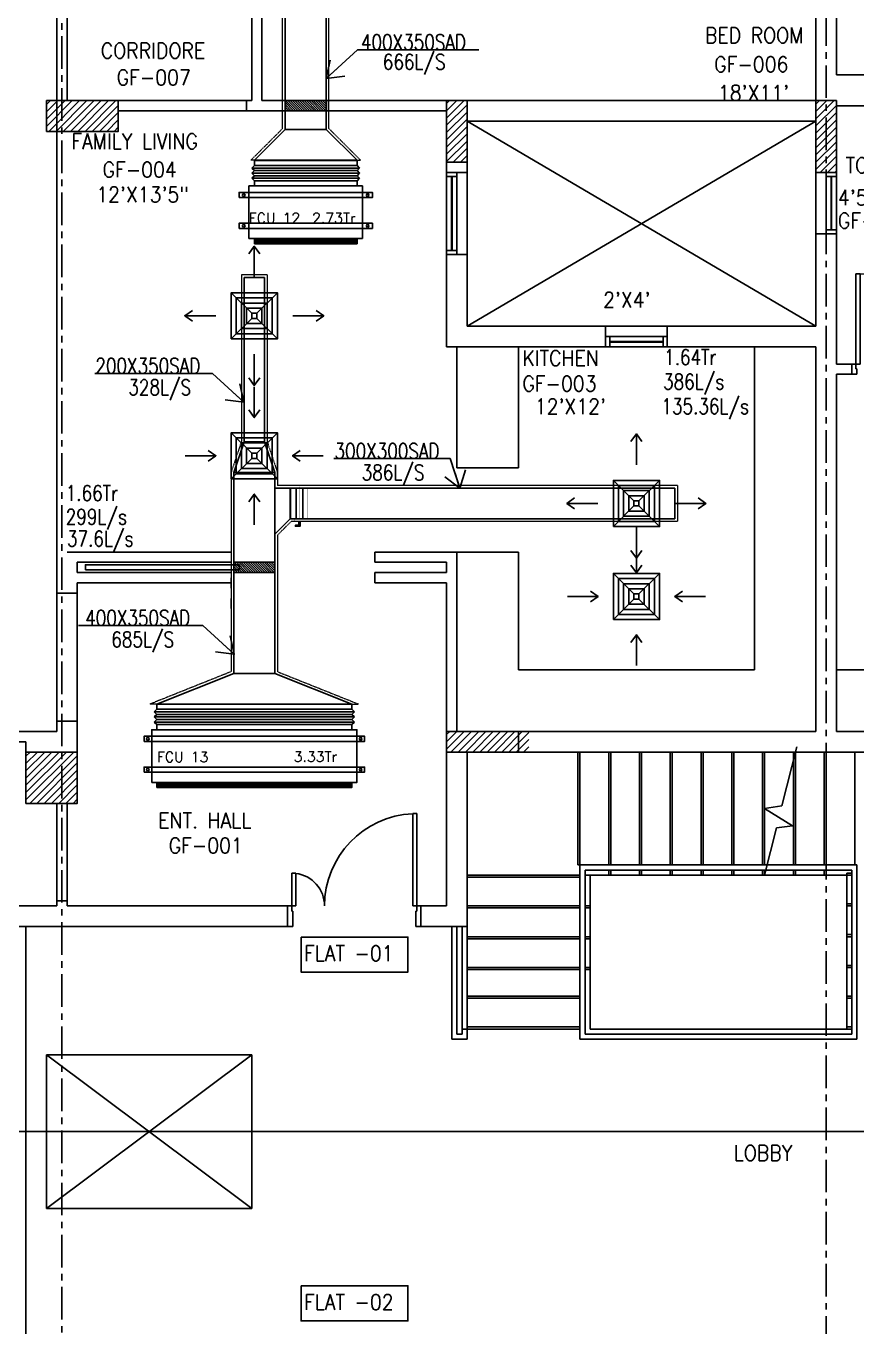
# Model space of a CAD drawing. Header units: millimetres. Extents: x -1288794 to 2153086, y -2701644 to -1428868.
# Drawn here: x 973109 to 981209, y -1493463 to -1480791 of the extents above; entities that cross this region are included whole.
import ezdxf

# ---------------------------------------------------------------- set-up
doc = ezdxf.new("R2010")
doc.units = ezdxf.units.MM
doc.header["$LTSCALE"] = 100
for name, pattern in [('CENTER', [50.8, 31.75, -6.35, 6.35, -6.35]), ('DASHED2', [9.525, 6.35, -3.175]), ('HIDDEN', [9.525, 6.35, -3.175])]:
    doc.linetypes.add(name, pattern=pattern)
for name, color, linetype in [('A-ANNO-TEXT', 8, 'Continuous'), ('A-DOOR', 4, 'Continuous'), ('A-FLOR-OVHD', 4, 'DASHED2'), ('A-FLOR-SPCL', 8, 'Continuous'), ('A-FLOR-STRS', 8, 'Continuous'), ('A-GLAZ', 5, 'Continuous'), ('A-GRID', 253, 'CENTER'), ('A-WALL-FULL', 8, 'Continuous'), ('AC- VD', 5, 'Continuous'), ('AC-FD', 1, 'Continuous'), ('AC-HLTEXT', 100, 'Continuous'), ('AC-SAD', 3, 'Continuous'), ('AC-SAD TEXT', 3, 'Continuous'), ('FCU-AC', 160, 'Continuous'), ('L1-E014-C22-VAC (08-08-2010)$0$ETA-AC-DAMPER', 4, 'Continuous'), ('LINE', 1, 'Continuous'), ('RAD RIGHT', 1, 'Continuous'), ('S-COL- HACT.', 9, 'Continuous'), ('S-COL.', 8, 'Continuous'), ('SAD RIGHT', 3, 'Continuous')]:
    doc.layers.add(name, color=color, linetype=linetype)
doc.layers.add('INSULATION', color=1, linetype='Continuous', lineweight=5)
doc.styles.add('ROMAND', font='romand')
doc.styles.add('ROMANS', font='romans.shx', dxfattribs={"width": 0.8})
doc.styles.add('SIMPLEX', font='simplex.shx', dxfattribs={"width": 0.8})
doc.dimstyles.new('100 of DIM2', dxfattribs={"dimscale": 0, "dimtxt": 200, "dimasz": 150, "dimexe": 75, "dimexo": 200, "dimgap": 75, "dimtad": 1, "dimdec": 0, "dimrnd": 5, "dimzin": 0, "dimdsep": 46, "dimtxsty": 'ROMANS', "dimblk": 'ARCHTICK', "dimcen": 100, "dimclrd": 94, "dimclre": 94, "dimclrt": 2, "dimadec": 0, "dimazin": 0, "dimtfac": 1, "dimtdec": 0, "dimtofl": 0, "dimtmove": 2, "dimatfit": 3, "dimldrblk": 'OPEN90', "dimfxl": 75, "dimtolj": 1, "dimtzin": 0, "dimarcsym": 0})
pattern_1 = [(45, (2089964.023, -1109556.65), (-35.355339, 35.355339), [])]

# ---------------------------------------------------------------- blocks, each defined once
blk = doc.blocks.new('W-80')
for p, q in [((800, 100), (0, 100)), ((800, 0), (0, 0)), ((40, 0), (40, 100)), ((760, 100), (760, 0))]:
    blk.add_line(p, q)
at = {"linetype": 'Continuous'}
for p, q in [((760, 53), (40, 53)), ((760, 47), (40, 47))]:
    blk.add_line(p, q, dxfattribs=at)
blk = doc.blocks.new('D-130-R')
for p, q in [((1220, 200), (1220, 1100)), ((1220, 1100), (1260, 1100)), ((1260, 200), (1260, 1100)), ((80, 520), (40, 520)), ((40, 200), (40, 520)), ((80, 200), (80, 520)), ((0, 0), (0, 200)), ((80, 200), (0, 200)), ((40, 150), (40, 200)), ((50, 150), (40, 150)), ((50, 0), (50, 150)), ((1300, 200), (1220, 200)), ((1260, 150), (1250, 150)), ((1250, 0), (1250, 150)), ((1260, 150), (1260, 200)), ((1300, 0), (1300, 200)), ((50, 0), (0, 0)), ((1300, 0), (1250, 0))]:
    blk.add_line(p, q)
for centre, radius, start, end in [((1260, 200), 900, 92.5473, 180), ((40, 200), 320, 0, 82.8192)]:
    blk.add_arc(centre, radius, start, end)
blk = doc.blocks.new('D-100-R1')
for p, q in [((-80, 980), (-80, 100)), ((-80, 980), (-40, 980)), ((-40, 980), (-40, 55)), ((-1000, 100), (-1000, 0)), ((-1000, 100), (-960, 100)), ((-960, 100), (-960, 55)), ((-960, 55), (-950, 55)), ((-950, 55), (-950, 0)), ((-80, 100), (0, 100)), ((-50, 55), (-50, 0)), ((-50, 55), (-40, 55)), ((-50, 0), (0, 0)), ((0, 100), (0, 0)), ((-1000, 0), (-950, 0))]:
    blk.add_line(p, q)
at = {"linetype": 'Continuous'}
blk.add_arc((-80, 100), 880, 90, 180, dxfattribs=at)
blk = doc.blocks.new('W-60')
for p, q in [((600, 100), (0, 100)), ((600, 0), (0, 0)), ((40, 0), (40, 100)), ((560, 100), (560, 0))]:
    blk.add_line(p, q)
at = {"linetype": 'Continuous'}
for p, q in [((560, 53), (40, 53)), ((560, 47), (40, 47))]:
    blk.add_line(p, q, dxfattribs=at)
blk = doc.blocks.new('_ArchTick')
at = {"color": 0, "linetype": 'ByBlock', "const_width": 0.15}
blk.add_lwpolyline([(-0.5, -0.5), (0.5, 0.5)], dxfattribs=at)
blk = doc.blocks.new('*U356')
at = {"layer": 'L1-E014-C22-VAC (08-08-2010)$0$ETA-AC-DAMPER', "color": 5}
for p, q in [((-33, 0), (-33, 300)), ((33, 0), (33, 300))]:
    blk.add_line(p, q, dxfattribs=at)
for points, const_width in [([(-91, 300), (91, 300)], 1.82), ([(0, 0), (0, 314)], 1.5), ([(-91, 0), (91, 0)], 1.82), ([(-48, 0), (-48, -20), (48, -20), (48, 0)], 1.5)]:
    blk.add_lwpolyline(points, dxfattribs=dict(at, const_width=const_width))
at = {"layer": 'L1-E014-C22-VAC (08-08-2010)$0$ETA-AC-DAMPER', "color": 5, "const_width": 1.82}
blk.add_lwpolyline([(75, 300), (75, 0), (-75, 0), (-75, 300)], close=True, dxfattribs=at)
at = {"layer": 'L1-E014-C22-VAC (08-08-2010)$0$ETA-AC-DAMPER', "color": 5}
blk.add_lwpolyline([(6, -20), (6, -62), (40, -62), (40, -72), (-6, -72), (-6, -20)], dxfattribs=at)
blk = doc.blocks.new('fcu 3.5 tr')
at = {"layer": 'FCU-AC'}
h = blk.add_hatch(dxfattribs=at)
h.set_pattern_fill('NET', color=3)
h.paths.add_polyline_path([(100970, -1580238), (99070, -1580238), (99070, -1580288), (100970, -1580288)])
for p, q in [((99045, -1579550), (99070, -1579525)), ((100995, -1579550), (99045, -1579550)), ((99045, -1579550), (99070, -1579575)), ((99045, -1579600), (99070, -1579575)), ((100970, -1579525), (99070, -1579525)), ((100970, -1579575), (99070, -1579575)), ((100970, -1579575), (99070, -1579575)), ((100995, -1579550), (100970, -1579525)), ((100995, -1579550), (100970, -1579575)), ((100995, -1579600), (100970, -1579575)), ((100995, -1579600), (99045, -1579600)), ((99045, -1579600), (99070, -1579625)), ((99045, -1579650), (99070, -1579625)), ((100995, -1579650), (99045, -1579650)), ((99045, -1579650), (99070, -1579675)), ((100970, -1579625), (99070, -1579625)), ((100970, -1579625), (99070, -1579625)), ((100995, -1579600), (100970, -1579625)), ((100995, -1579650), (100970, -1579625)), ((100995, -1579650), (100970, -1579675))]:
    blk.add_line(p, q, dxfattribs=at)
at = {"layer": 'FCU-AC', "color": 1}
for p, q in [((100970, -1579475), (99070, -1579475)), ((99070, -1579475), (99070, -1579525)), ((99070, -1579525), (100970, -1579525)), ((100970, -1579525), (100970, -1579475)), ((100970, -1579675), (99070, -1579675)), ((99070, -1579675), (99070, -1579725)), ((100970, -1579725), (100970, -1579675)), ((99070, -1579725), (100970, -1579725))]:
    blk.add_line(p, q, dxfattribs=at)
at = {"layer": 'FCU-AC', "color": 6}
for points in [[(98945, -1579838), (101095, -1579838), (101095, -1579788), (98945, -1579788)], [(98945, -1580138), (101095, -1580138), (101095, -1580088), (98945, -1580088)]]:
    blk.add_lwpolyline(points, close=True, dxfattribs=at)
at = {"layer": 'FCU-AC'}
blk.add_lwpolyline([(99020, -1580238), (101020, -1580238), (101020, -1579725), (99020, -1579725)], close=True, dxfattribs=at)
at = {"layer": 'FCU-AC', "color": 3}
blk.add_lwpolyline([(99070, -1580288), (100970, -1580288), (100970, -1580238), (99070, -1580238)], close=True, dxfattribs=at)
at = {"layer": 'FCU-AC', "color": 6}
for centre in [(98982, -1579813), (101057, -1579813), (98982, -1580113), (101057, -1580113)]:
    blk.add_circle(centre, 12.5, dxfattribs=at)
blk = doc.blocks.new('fcu-1    1.5 tr')
h = blk.add_hatch()
h.set_pattern_fill('NET', color=3)
h.paths.add_polyline_path([(78733, -1589179), (77733, -1589179), (77733, -1589229), (78733, -1589229)])
at = {"color": 3}
blk.add_lwpolyline([(77733, -1589229), (78733, -1589229), (78733, -1589179), (77733, -1589179)], close=True, dxfattribs=at)
at = {"layer": 'FCU-AC', "color": 1}
for p, q in [((78733, -1588416), (77733, -1588416)), ((77733, -1588416), (77733, -1588466)), ((78733, -1588466), (78733, -1588416)), ((77733, -1588466), (78733, -1588466)), ((78733, -1588616), (77733, -1588616)), ((77733, -1588616), (77733, -1588666)), ((77733, -1588666), (78733, -1588666)), ((78733, -1588666), (78733, -1588616))]:
    blk.add_line(p, q, dxfattribs=at)
at = {"layer": 'FCU-AC', "color": 5}
for p, q in [((77733, -1588466), (77708, -1588491)), ((78758, -1588491), (77708, -1588491)), ((77733, -1588516), (77708, -1588491)), ((77733, -1588516), (77708, -1588541)), ((78758, -1588541), (77708, -1588541)), ((77733, -1588566), (77708, -1588541)), ((77733, -1588566), (77708, -1588591)), ((78733, -1588516), (77733, -1588516)), ((78733, -1588566), (77733, -1588566)), ((78758, -1588491), (78733, -1588466)), ((78758, -1588491), (78733, -1588516)), ((78758, -1588541), (78733, -1588516)), ((78758, -1588541), (78733, -1588566)), ((78758, -1588591), (78733, -1588566)), ((78758, -1588591), (77708, -1588591)), ((77733, -1588616), (77708, -1588591)), ((78758, -1588591), (78733, -1588616))]:
    blk.add_line(p, q, dxfattribs=at)
at = {"layer": 'FCU-AC'}
for p, q in [((78733, -1588466), (77733, -1588466)), ((78788, -1588666), (77678, -1588666)), ((77678, -1588666), (77678, -1589179)), ((78788, -1589179), (78788, -1588666)), ((77678, -1589179), (78788, -1589179))]:
    blk.add_line(p, q, dxfattribs=at)
at = {"layer": 'FCU-AC', "color": 2}
for p, q in [((78733, -1588516), (77733, -1588516)), ((78733, -1588566), (77733, -1588566))]:
    blk.add_line(p, q, dxfattribs=at)
at = {"layer": 'FCU-AC', "color": 6}
for points in [[(77583, -1588779), (78883, -1588779), (78883, -1588729), (77583, -1588729)], [(77583, -1589079), (78883, -1589079), (78883, -1589029), (77583, -1589029)]]:
    blk.add_lwpolyline(points, close=True, dxfattribs=at)
for centre in [(77629, -1588755), (78837, -1588755), (77629, -1589055), (78837, -1589055)]:
    blk.add_circle(centre, 12.5, dxfattribs=at)
blk = doc.blocks.new('SD RIGHT')
at = {"layer": 'SAD RIGHT'}
for p, q in [((-225, 225), (-25, 25)), ((225, 225), (25, 25)), ((-25, -25), (-225, -225)), ((225, -225), (25, -25))]:
    blk.add_line(p, q, dxfattribs=at)
for points in [[(-225, -225), (225, -225), (225, 225), (-225, 225)], [(-175, -175), (175, -175), (175, 175), (-175, 175)], [(-125, -125), (125, -125), (125, 125), (-125, 125)], [(-75, -75), (75, -75), (75, 75), (-75, 75)], [(-25, -25), (25, -25), (25, 25), (-25, 25)]]:
    blk.add_lwpolyline(points, close=True, dxfattribs=at)
for points in [[(0, 678), (0, 375)], [(-678, 0), (-375, 0)], [(678, 0), (375, 0)], [(0, -678), (0, -375)]]:
    blk.add_leader(points, dimstyle='100 of DIM2', override={"dimscale": 1, "dimasz": 75, "dimtad": 0, "dimclrd": 256, "dimfxl": 0.2}, dxfattribs=at)
blk = doc.blocks.new('RAD RIGHT CENTER')
at = {"layer": 'RAD RIGHT'}
for p, q in [((-225, 225), (-25, 25)), ((225, 225), (25, 25)), ((-25, -25), (-225, -225)), ((25, -25), (225, -225))]:
    blk.add_line(p, q, dxfattribs=at)
for points in [[(-225, -225), (225, -225), (225, 225), (-225, 225)], [(-175, -175), (175, -175), (175, 175), (-175, 175)], [(-125, -125), (125, -125), (125, 125), (-125, 125)], [(-75, -75), (75, -75), (75, 75), (-75, 75)], [(-25, -25), (25, -25), (25, 25), (-25, 25)]]:
    blk.add_lwpolyline(points, close=True, dxfattribs=at)
for points in [[(0, 373), (0, 673)], [(-373, 0), (-673, 0)], [(373, 0), (673, 0)], [(0, -373), (0, -673)]]:
    blk.add_leader(points, dimstyle='100 of DIM2', override={"dimscale": 1, "dimasz": 75, "dimtad": 0, "dimclrd": 1, "dimfxl": 0.2}, dxfattribs=at)

msp = doc.modelspace()

# ---------------------------------------------------------------- hatches: boundary and pattern name
at = {"layer": 'AC-FD', "linetype": 'ByBlock'}
h = msp.add_hatch(dxfattribs=at)
h.set_pattern_fill('ANSI31', color=256, scale=5, angle=90, style=0)
h.set_pattern_definition([(135, (-615787.317, -1543558.635), (-11.22532015, -11.22532015), [])])
h.paths.add_polyline_path([(976036.7, -1481618.6), (976036.7, -1481518.6), (975636.7, -1481518.6), (975636.7, -1481618.6)])
h = msp.add_hatch(dxfattribs=at)
h.set_pattern_fill('ANSI31', color=256, scale=5, angle=90, style=0)
h.set_pattern_definition([(135, (-616290.153, -1548058.635), (-11.22532015, -11.22532015), [])])
h.paths.add_polyline_path([(975533.8, -1486118.6), (975533.8, -1486018.6), (975133.8, -1486018.6), (975133.8, -1486118.6)])
at = {"layer": 'S-COL- HACT.', "linetype": 'Continuous', "ltscale": 3}
h = msp.add_hatch(dxfattribs=at)
h.set_pattern_fill('ANSI31', color=256, scale=400, style=0)
h.set_pattern_definition(pattern_1)
h.paths.add_polyline_path([(974008.8, -1481518.6), (973308.8, -1481518.6), (973308.8, -1481818.6), (974008.8, -1481818.6)])
h = msp.add_hatch(dxfattribs=at)
h.set_pattern_fill('ANSI31', color=256, scale=400, style=0)
h.set_pattern_definition(pattern_1)
h.paths.add_polyline_path([(977208.8, -1481518.6), (977208.8, -1482118.6), (977408.8, -1482118.6), (977408.8, -1481518.6)])
h = msp.add_hatch(dxfattribs=at)
h.set_pattern_fill('ANSI31', color=256, scale=400, style=0)
h.set_pattern_definition(pattern_1)
h.paths.add_polyline_path([(980808.8, -1481518.6), (980808.8, -1482218.6), (981008.8, -1482218.6), (981008.8, -1481518.6)])
h = msp.add_hatch(dxfattribs=at)
h.set_pattern_fill('ANSI31', color=256, scale=400, style=0)
h.set_pattern_definition(pattern_1)
h.paths.add_polyline_path([(977208.8, -1487868.6), (978008.8, -1487868.6), (978008.8, -1487668.6), (977208.8, -1487668.6)])
h = msp.add_hatch(dxfattribs=at)
h.set_pattern_fill('ANSI31', color=256, scale=400, style=0)
h.set_pattern_definition(pattern_1)
h.paths.add_polyline_path([(973108.8, -1488368.6), (973608.8, -1488368.6), (973608.8, -1487868.6), (973108.8, -1487868.6)])
h = msp.add_hatch(dxfattribs=at)
h.set_pattern_fill('ANSI31', color=256, scale=400, style=0)
h.set_pattern_definition(pattern_1)
h.paths.add_polyline_path([(973108.8, -1488368.6), (973608.8, -1488368.6), (973608.8, -1487868.6), (973108.8, -1487868.6)])

# ---------------------------------------------------------------- linework, layer by layer
msp.add_line((973408.8, -1486318.6), (973408.8, -1480850))
at = {"layer": 'A-ANNO-TEXT', "color": 5}
for points in [[(975789.8, -1489671.5), (976832.2, -1489671.5), (976832.2, -1490013.9), (975789.8, -1490013.9)], [(975789.8, -1493070.7), (976832.2, -1493070.7), (976832.2, -1493413.2), (975789.8, -1493413.2)]]:
    msp.add_lwpolyline(points, close=True, dxfattribs=at)
at = {"layer": 'A-DOOR', "ltscale": 3}
msp.add_lwpolyline([(973688.7, -1486093.6), (973688.7, -1486043.6), (975188.7, -1486043.6), (975188.7, -1486093.6), (973688.7, -1486093.6)], dxfattribs=at)
at = {"layer": 'A-FLOR-OVHD', "linetype": 'Continuous', "ltscale": 3}
for p, q in [((975258.8, -1481518.6), (974008.8, -1481518.6)), ((974008.8, -1481618.6), (975258.8, -1481618.6)), ((973408.8, -1487568.6), (973408.8, -1486318.6)), ((973608.8, -1486318.6), (973608.8, -1487568.6)), ((973408.8, -1488368.6), (973408.8, -1489318.6)), ((973508.8, -1489318.6), (973508.8, -1488368.6))]:
    msp.add_line(p, q, dxfattribs=at)
at = {"layer": 'A-FLOR-OVHD', "linetype": 'Continuous'}
for p, q in [((978508.8, -1488968.6), (978508.8, -1487868.6)), ((978808.8, -1488968.6), (978808.8, -1487868.6)), ((979108.8, -1488968.6), (979108.8, -1487868.6)), ((979408.8, -1488968.6), (979408.8, -1487868.6)), ((979708.8, -1488968.6), (979708.8, -1487868.6)), ((980008.8, -1488968.6), (980008.8, -1487868.6)), ((980308.8, -1488968.6), (980308.8, -1487868.6)), ((980608.8, -1488968.6), (980608.8, -1487868.6)), ((978508.8, -1489068.6), (977408.8, -1489068.6)), ((978508.8, -1489368.6), (977408.8, -1489368.6)), ((978508.8, -1489668.6), (977408.8, -1489668.6)), ((978508.8, -1489968.6), (977408.8, -1489968.6)), ((978508.8, -1490268.6), (977408.8, -1490268.6)), ((977408.8, -1490568.6), (977358.8, -1490568.6)), ((978508.8, -1490568.6), (977408.8, -1490568.6))]:
    msp.add_line(p, q, dxfattribs=at)
at = {"layer": 'A-FLOR-SPCL', "ltscale": 3}
for p, q in [((977408.8, -1483718.6), (980808.8, -1481718.6)), ((980808.8, -1483718.6), (977408.8, -1481718.6)), ((977308.8, -1485098.6), (977308.8, -1483918.6)), ((977908.8, -1483918.6), (977908.8, -1485098.6)), ((980208.8, -1483918.6), (980208.8, -1487068.6)), ((977308.8, -1485098.6), (977908.8, -1485098.6)), ((977908.8, -1485918.6), (977308.8, -1485918.6)), ((977908.8, -1485918.6), (977908.8, -1487068.6)), ((977908.8, -1487068.6), (980208.8, -1487068.6)), ((981008.8, -1487068.6), (982408.8, -1487068.6)), ((973108.8, -1489568.6), (973108.8, -1491568.6)), ((973108.8, -1493568.6), (973108.8, -1491568.6))]:
    msp.add_line(p, q, dxfattribs=at)
at = {"layer": 'A-FLOR-STRS', "ltscale": 3}
for p, q in [((980477.4, -1488394.4), (980621.3, -1487818.6)), ((978488.8, -1488968.6), (978488.8, -1487868.6)), ((978788.8, -1488968.6), (978788.8, -1487868.6)), ((979088.8, -1488968.6), (979088.8, -1487868.6)), ((979388.8, -1488968.6), (979388.8, -1487868.6)), ((979688.8, -1488968.6), (979688.8, -1487868.6)), ((979988.8, -1488968.6), (979988.8, -1487868.6)), ((980288.8, -1488968.6), (980288.8, -1487868.6)), ((980588.8, -1488968.6), (980588.8, -1487868.6)), ((980888.8, -1488968.6), (980888.8, -1487868.6)), ((980908.8, -1488968.6), (980908.8, -1487868.6)), ((981188.8, -1488968.6), (981188.8, -1487868.6)), ((980308.8, -1488418.6), (980477.4, -1488394.4)), ((980580.1, -1488588.1), (980308.8, -1488418.6)), ((980423.9, -1488608.3), (980580.1, -1488588.1)), ((980308.8, -1489068.6), (980423.9, -1488608.3)), ((978488.8, -1488968.6), (981208.8, -1488968.6)), ((978508.8, -1488968.6), (978508.8, -1490668.6)), ((981208.8, -1488968.6), (981208.8, -1490668.6)), ((978508.8, -1489088.6), (977408.8, -1489088.6)), ((978558.8, -1489018.6), (978558.8, -1490618.6)), ((978558.8, -1489018.6), (981158.8, -1489018.6)), ((978608.8, -1489068.6), (978558.8, -1489068.6)), ((978608.8, -1489068.6), (981108.8, -1489068.6)), ((978608.8, -1489068.6), (978608.8, -1490268.6)), ((978788.8, -1489068.6), (978788.8, -1489018.6)), ((978808.8, -1489068.6), (978808.8, -1489018.6)), ((979088.8, -1489068.6), (979088.8, -1489018.6)), ((979108.8, -1489068.6), (979108.8, -1489018.6)), ((979388.8, -1489068.6), (979388.8, -1489018.6)), ((979408.8, -1489068.6), (979408.8, -1489018.6)), ((979688.8, -1489068.6), (979688.8, -1489018.6)), ((979708.8, -1489068.6), (979708.8, -1489018.6)), ((979988.8, -1489068.6), (979988.8, -1489018.6)), ((980008.8, -1489068.6), (980008.8, -1489018.6)), ((980288.8, -1489068.6), (980288.8, -1489018.6)), ((980308.8, -1489068.6), (980308.8, -1489018.6)), ((980588.8, -1489068.6), (980588.8, -1489018.6)), ((980608.8, -1489068.6), (980608.8, -1489018.6)), ((980888.8, -1489068.6), (980888.8, -1489018.6)), ((980908.8, -1489068.6), (980908.8, -1489018.6)), ((981108.8, -1489048.6), (981108.8, -1489668.6)), ((981108.8, -1489048.6), (981158.8, -1489048.6)), ((981108.8, -1489048.6), (981158.8, -1489048.6)), ((981108.8, -1489068.6), (981158.8, -1489068.6)), ((981108.8, -1489068.6), (981158.8, -1489068.6)), ((981158.8, -1489018.6), (981158.8, -1490618.6)), ((981108.8, -1489348.6), (981158.8, -1489348.6)), ((978508.8, -1489388.6), (977408.8, -1489388.6)), ((978608.8, -1489368.6), (978558.8, -1489368.6)), ((978608.8, -1489388.6), (978558.8, -1489388.6)), ((981108.8, -1489368.6), (981158.8, -1489368.6)), ((977258.8, -1489568.6), (977258.8, -1490668.6)), ((977308.8, -1489568.6), (977308.8, -1490618.6)), ((977358.8, -1489568.6), (977358.8, -1490618.6)), ((977408.8, -1489568.6), (977408.8, -1490668.6)), ((978508.8, -1489688.6), (977408.8, -1489688.6)), ((978608.8, -1489668.6), (978558.8, -1489668.6)), ((978608.8, -1489688.6), (978558.8, -1489688.6)), ((981108.8, -1489648.6), (981158.8, -1489648.6)), ((981108.8, -1489668.6), (981108.8, -1490568.6)), ((981108.8, -1489668.6), (981158.8, -1489668.6)), ((978508.8, -1489988.6), (977408.8, -1489988.6)), ((978608.8, -1489968.6), (978558.8, -1489968.6)), ((978608.8, -1489988.6), (978558.8, -1489988.6)), ((981108.8, -1489948.6), (981158.8, -1489948.6)), ((981108.8, -1489968.6), (981158.8, -1489968.6)), ((978508.8, -1490248.6), (977408.8, -1490248.6)), ((978608.8, -1490268.6), (978608.8, -1490568.6)), ((981108.8, -1490248.6), (981158.8, -1490248.6)), ((981108.8, -1490268.6), (981158.8, -1490268.6)), ((977358.8, -1490618.6), (977308.8, -1490618.6)), ((978508.8, -1490548.6), (977408.8, -1490548.6)), ((978558.8, -1490618.6), (981158.8, -1490618.6)), ((978608.8, -1490568.6), (981108.8, -1490568.6)), ((981108.8, -1490548.6), (981158.8, -1490548.6)), ((981108.8, -1490568.6), (981158.8, -1490568.6)), ((977408.8, -1490668.6), (977258.8, -1490668.6)), ((978508.8, -1490668.6), (981208.8, -1490668.6))]:
    msp.add_line(p, q, dxfattribs=at)
at = {"layer": 'A-GLAZ', "ltscale": 3}
for p, q in [((977408.8, -1483018.6), (977408.8, -1482218.6)), ((980808.8, -1482218.6), (980808.8, -1482818.6)), ((979358.8, -1483718.6), (978758.8, -1483718.6))]:
    msp.add_line(p, q, dxfattribs=at)
at = {"layer": 'A-GRID', "ltscale": 0.1}
for p, q in [((973458.8, -1465142.6), (973458.8, -1513277)), ((980908.8, -1466442.6), (980908.8, -1514577))]:
    msp.add_line(p, q, dxfattribs=at)
at = {"layer": 'A-WALL-FULL', "ltscale": 3}
for p, q in [((981008.8, -1474068.6), (981008.8, -1481268.6)), ((980808.8, -1478218.6), (980808.8, -1481518.6)), ((975308.8, -1481518.6), (975308.8, -1479518.6)), ((975408.8, -1481518.6), (975408.8, -1479518.6)), ((973508.8, -1479618.6), (973508.8, -1481518.6)), ((973408.8, -1480418.6), (973408.8, -1481518.6)), ((981008.8, -1481268.6), (982508.8, -1481268.6)), ((973508.8, -1481518.6), (974008.8, -1481518.6)), ((974008.8, -1481518.6), (974008.8, -1481618.6)), ((975258.8, -1481518.6), (975308.8, -1481518.6)), ((975258.8, -1481518.6), (975258.8, -1481618.6)), ((975258.8, -1481618.6), (977208.8, -1481618.6)), ((975408.8, -1481518.6), (980808.8, -1481518.6)), ((977208.8, -1481618.6), (977208.8, -1482218.6)), ((981008.8, -1481568.6), (981008.8, -1482218.6)), ((981008.8, -1481568.6), (982408.8, -1481568.6)), ((977408.8, -1481718.6), (980808.8, -1481718.6)), ((977408.8, -1481718.6), (977408.8, -1482218.6)), ((980808.8, -1481718.6), (980808.8, -1482218.6)), ((977208.8, -1482218.6), (977408.8, -1482218.6)), ((981008.8, -1482218.6), (980808.8, -1482218.6)), ((980808.8, -1482818.6), (980808.8, -1483718.6)), ((981008.8, -1482818.6), (980808.8, -1482818.6)), ((981008.8, -1482818.6), (981008.8, -1484086.6)), ((977408.8, -1483018.6), (977208.8, -1483018.6)), ((977208.8, -1483018.6), (977208.8, -1483918.6)), ((977408.8, -1483018.6), (977408.8, -1483718.6)), ((977408.8, -1483718.6), (978758.8, -1483718.6)), ((978758.8, -1483918.6), (978758.8, -1483718.6)), ((979358.8, -1483718.6), (980808.8, -1483718.6)), ((979358.8, -1483918.6), (979358.8, -1483718.6)), ((977208.8, -1483918.6), (978758.8, -1483918.6)), ((979358.8, -1483918.6), (980808.8, -1483918.6)), ((980808.8, -1483918.6), (980808.8, -1487068.6)), ((980808.8, -1483918.6), (980808.8, -1487668.6)), ((981008.8, -1484086.6), (981158.8, -1484086.6)), ((981158.8, -1484186.6), (981158.8, -1484086.6)), ((981008.8, -1484186.6), (981158.8, -1484186.6)), ((981008.8, -1484186.6), (981008.8, -1487668.6)), ((973508.8, -1485918.6), (975108.8, -1485918.6)), ((976508.8, -1486018.6), (976508.8, -1485918.6)), ((976508.8, -1485918.6), (977308.8, -1485918.6)), ((977308.8, -1485918.6), (977308.8, -1487668.6)), ((973608.8, -1486018.6), (975108.8, -1486018.6)), ((973608.8, -1486018.6), (973608.8, -1486118.6)), ((976508.8, -1486018.6), (977208.8, -1486018.6)), ((977208.8, -1486018.6), (977208.8, -1486118.6)), ((973608.8, -1486118.6), (975108.8, -1486118.6)), ((975108.8, -1486270.3), (975108.8, -1486170.3)), ((976508.8, -1486118.6), (977208.8, -1486118.6)), ((976508.8, -1486118.6), (976508.8, -1486218.6)), ((973608.8, -1486218.6), (973608.8, -1486318.6)), ((973608.8, -1486218.6), (975108.8, -1486218.6)), ((977208.8, -1486218.6), (976508.8, -1486218.6)), ((977208.8, -1486218.6), (977208.8, -1489368.6)), ((973408.8, -1486318.6), (973608.8, -1486318.6)), ((975108.8, -1486470.3), (975108.8, -1486370.3)), ((977308.8, -1487068.6), (977308.8, -1486968.6)), ((973408.8, -1487568.6), (973608.8, -1487568.6)), ((973408.8, -1487568.6), (973408.8, -1487668.6)), ((973608.8, -1487568.6), (973608.8, -1488368.6)), ((973408.8, -1487668.6), (968108.8, -1487668.6)), ((977308.8, -1487668.6), (980808.8, -1487668.6)), ((981008.8, -1487668.6), (982408.8, -1487668.6)), ((973108.8, -1487768.6), (971108.8, -1487768.6)), ((973108.8, -1488368.6), (973108.8, -1487768.6)), ((977408.8, -1487868.6), (982308.8, -1487868.6)), ((977408.8, -1487868.6), (977408.8, -1489568.6)), ((973608.8, -1488368.6), (973108.8, -1488368.6)), ((973408.8, -1489318.6), (973408.8, -1489368.6)), ((973508.8, -1489318.6), (973408.8, -1489318.6)), ((973508.8, -1489318.6), (973508.8, -1489368.6)), ((971108.8, -1489368.6), (973408.8, -1489368.6)), ((973508.8, -1489368.6), (975658.8, -1489368.6)), ((975658.8, -1489368.6), (975658.8, -1489568.6)), ((976958.8, -1489368.6), (976958.8, -1489568.6)), ((976958.8, -1489368.6), (977208.8, -1489368.6)), ((977058.8, -1489368.6), (977208.8, -1489368.6)), ((969408.8, -1489568.6), (975658.8, -1489568.6)), ((976958.8, -1489568.6), (977408.8, -1489568.6)), ((977058.8, -1489568.6), (977408.8, -1489568.6)), ((966992.7, -1491568.6), (993408.8, -1491568.6))]:
    msp.add_line(p, q, dxfattribs=at)
at = {"layer": 'A-WALL-FULL', "linetype": 'Continuous', "ltscale": 3}
for p, q in [((973408.8, -1481518.6), (973308.8, -1481518.6)), ((973308.8, -1481518.6), (973308.8, -1481818.6)), ((973308.8, -1481818.6), (973408.8, -1481818.6))]:
    msp.add_line(p, q, dxfattribs=at)
at = {"layer": 'AC-FD', "linetype": 'ByBlock'}
for points in [[(975636.7, -1481618.6), (975636.7, -1481518.6), (976036.7, -1481518.6), (976036.7, -1481618.6)], [(975133.8, -1486118.6), (975133.8, -1486018.6), (975533.8, -1486018.6), (975533.8, -1486118.6)]]:
    msp.add_lwpolyline(points, close=True, dxfattribs=at)
at = {"layer": 'AC-SAD'}
for p, q in [((975635.6, -1481800.5), (975635.6, -1479606.9)), ((976035.6, -1481800.5), (976035.6, -1479606.9)), ((975635.6, -1481800.5), (975335.6, -1482100.5)), ((975635.6, -1481800.5), (976035.6, -1481800.5)), ((976035.6, -1481800.5), (976335.6, -1482100.5)), ((975335.6, -1482100.5), (976335.6, -1482100.5)), ((975233.8, -1483241.4), (975233.8, -1484845)), ((975433.8, -1483241.4), (975233.8, -1483241.4)), ((975433.8, -1483241.4), (975433.8, -1484845)), ((975233.8, -1484845), (975133.8, -1485145)), ((975433.8, -1484845), (975233.8, -1484845)), ((975433.8, -1484845), (975533.8, -1485145)), ((975133.8, -1485145), (975133.8, -1487101.6)), ((975533.8, -1485145), (975133.8, -1485145)), ((975533.8, -1485145), (975533.8, -1487101.6)), ((979433.8, -1485295), (975533.8, -1485295)), ((975683.8, -1485595), (975683.8, -1485295)), ((979433.8, -1485295), (979433.8, -1485595)), ((975533.8, -1485745), (975683.8, -1485595)), ((979433.8, -1485595), (975683.8, -1485595)), ((975133.8, -1487101.6), (974383.8, -1487401.6)), ((975133.8, -1487101.6), (975533.8, -1487101.6)), ((975533.8, -1487101.6), (976283.8, -1487401.6)), ((976283.8, -1487401.6), (974383.8, -1487401.6))]:
    msp.add_line(p, q, dxfattribs=at)
at = {"layer": 'INSULATION', "linetype": 'HIDDEN', "ltscale": 0.01}
for p, q in [((975610.6, -1481790.1), (975610.6, -1479603.8)), ((976060.6, -1481790.1), (976060.6, -1480217.2)), ((975610.6, -1481790.1), (975300.2, -1482100.5)), ((976060.6, -1481790.1), (976370.9, -1482100.5)), ((975335.6, -1482100.5), (975300.2, -1482100.5)), ((976335.6, -1482100.5), (976370.9, -1482100.5)), ((975208.8, -1483216.4), (975208.8, -1484840.9)), ((975458.8, -1483216.4), (975208.8, -1483216.4)), ((975458.8, -1483216.4), (975458.8, -1484840.9)), ((975208.8, -1484840.9), (975108.8, -1485140.9)), ((975458.8, -1484840.9), (975558.8, -1485140.9)), ((975108.8, -1485140.9), (975108.8, -1487084.6)), ((975558.8, -1485140.9), (975558.8, -1485270)), ((979458.8, -1485270), (975558.8, -1485270)), ((979458.8, -1485270), (979458.8, -1485620)), ((975558.8, -1485755.4), (975694.2, -1485620)), ((979458.8, -1485620), (975694.2, -1485620)), ((975558.8, -1485755.4), (975558.8, -1487084.6)), ((975108.8, -1487084.6), (974316.5, -1487401.6)), ((975558.8, -1487084.6), (976351.2, -1487401.6)), ((974383.8, -1487401.6), (974316.5, -1487401.6)), ((976283.8, -1487401.6), (976351.2, -1487401.6))]:
    msp.add_line(p, q, dxfattribs=at)
at = {"layer": 'LINE', "linetype": 'CENTER', "ltscale": 0.8}
for p, q in [((973308.8, -1492318.6), (975308.8, -1490818.6)), ((975308.8, -1492318.6), (973308.8, -1490818.6)), ((973308.8, -1490818.6), (975308.8, -1490818.6)), ((973308.8, -1492318.6), (973308.8, -1490818.6)), ((975308.8, -1492318.6), (975308.8, -1490818.6)), ((973308.8, -1492318.6), (975308.8, -1492318.6))]:
    msp.add_line(p, q, dxfattribs=at)
at = {"layer": 'S-COL.', "linetype": 'Continuous', "ltscale": 3}
for points in [[(974008.8, -1481518.6), (973308.8, -1481518.6), (973308.8, -1481818.6), (974008.8, -1481818.6)], [(974008.8, -1481518.6), (973308.8, -1481518.6), (973308.8, -1481818.6), (974008.8, -1481818.6)], [(974008.8, -1481518.6), (973308.8, -1481518.6), (973308.8, -1481818.6), (974008.8, -1481818.6)], [(977208.8, -1481518.6), (977208.8, -1482118.6), (977408.8, -1482118.6), (977408.8, -1481518.6)], [(980808.8, -1481518.6), (980808.8, -1482218.6), (981008.8, -1482218.6), (981008.8, -1481518.6)], [(977208.8, -1487868.6), (977908.8, -1487868.6), (977908.8, -1487668.6), (977208.8, -1487668.6)], [(977208.8, -1487868.6), (977908.8, -1487868.6), (977908.8, -1487668.6), (977208.8, -1487668.6)], [(977208.8, -1487868.6), (977908.8, -1487868.6), (977908.8, -1487668.6), (977208.8, -1487668.6)], [(973108.8, -1488368.6), (973608.8, -1488368.6), (973608.8, -1487868.6), (973108.8, -1487868.6)]]:
    msp.add_lwpolyline(points, close=True, dxfattribs=at)

# ---------------------------------------------------------------- block references
at = {"layer": 'A-DOOR', "ltscale": 3, "xscale": -1}
msp.add_blockref('D-100-R1', (981158.8, -1484186.6), dxfattribs=at)
at = {"layer": 'A-DOOR', "ltscale": 3}
msp.add_blockref('D-130-R', (975658.8, -1489568.6), dxfattribs=at)
at = {"layer": 'A-GLAZ', "ltscale": 3}
for name, p, rotation in [('W-80', (977208.8, -1482218.6), 270), ('W-60', (981008.8, -1482818.6), 90)]:
    msp.add_blockref(name, p, dxfattribs=dict(at, rotation=rotation))
msp.add_blockref('W-60', (978758.8, -1483918.6), dxfattribs=at)
at = {"layer": 'AC- VD', "xscale": -1}
msp.add_blockref('*U356', (975774.6, -1485595), dxfattribs=at)
at = {"layer": 'FCU-AC'}
msp.add_blockref('fcu-1    1.5 tr', (897602.4, 106315.3), dxfattribs=at)
at = {"layer": 'FCU-AC', "color": 3}
msp.add_blockref('fcu 3.5 tr', (875314.3, 92073.5), dxfattribs=at)
at = {"layer": 'RAD RIGHT'}
for p in [(975333.8, -1484980.6), (979058.8, -1486352.8)]:
    msp.add_blockref('RAD RIGHT CENTER', p, dxfattribs=at)
at = {"layer": 'SAD RIGHT'}
for p in [(975333.8, -1483616.4), (979058.8, -1485445)]:
    msp.add_blockref('SD RIGHT', p, dxfattribs=at)

# ---------------------------------------------------------------- texts
at = {"layer": 'A-ANNO-TEXT', "style": 'ROMANS', "width": 0.9}
for s, p in [('BED ROOM', (979726.9, -1480956.9)), ('CORRIDORE', (973837.6, -1481106.4)), ('GF-006', (979817.3, -1481240)), ('GF-007', (973992.4, -1481367.1)), ("18'X11'  ", (979853.2, -1481518.6)), ('FAMILY LIVING', (973551.5, -1481990.3)), ('GF-004', (973855.6, -1482266.3)), ('TOI.', (981098.9, -1482224.2)), ('12\'X13\'5"', (973793.4, -1482509)), ("4'5''X8'", (981022.8, -1482538.9)), ('GF-T07', (981022.8, -1482763.9)), ("2'X4'", (978734, -1483536.3)), ('KITCHEN', (977947.2, -1484103.1)), ('GF-003', (977947.2, -1484352.8)), ("12'X12'", (978068.1, -1484574)), ('ENT. HALL', (974398, -1488612)), ('GF-001', (974499.6, -1488854.8)), ('LOBBY', (980007, -1491851.8))]:
    msp.add_text(s, height=150, dxfattribs=at).set_placement(p)
at = {"layer": 'A-ANNO-TEXT', "color": 5, "style": 'ROMANS', "width": 0.9}
for s, p in [('FLAT -01', (975818.6, -1489905.9)), ('FLAT -02', (975818.6, -1493305.1))]:
    msp.add_text(s, height=150, dxfattribs=at).set_placement(p)
at = {"layer": 'AC-HLTEXT', "style": 'ROMAND'}
for s, p in [('FCU 12', (975280.6, -1482713.5)), ('2.73Tr', (975898, -1482713.5)), ('FCU 13', (974384.9, -1487965.8)), ('3.33Tr', (975718.7, -1487963.8))]:
    msp.add_text(s, height=100, dxfattribs=at).set_placement(p)
at = {"layer": 'AC-SAD TEXT', "style": 'SIMPLEX', "width": 0.8}
for s, p in [('400X350SAD', (976373.8, -1481023.8)), ('666L/S', (976586.8, -1481215.2)), ('200X350SAD', (973784.8, -1484179)), ('1.64Tr', (979329.2, -1484094)), ('386L/s', (979318.6, -1484333.3)), ('328L/S', (974106.2, -1484388.4)), ('135.36L/s', (979302.6, -1484573.6)), ('300X300SAD', (976116.1, -1485008.7)), ('386L/S', (976381.2, -1485218.1)), ('1.66Tr', (973496.3, -1485419.1)), ('299L/s', (973496.3, -1485650.1)), ('37.6L/s', (973508.2, -1485863.3)), ('400X350SAD', (973685.7, -1486636.1)), ('685L/S', (973940.4, -1486845.5))]:
    msp.add_text(s, height=150, dxfattribs=at).set_placement(p)

# ---------------------------------------------------------------- leaders
at = {"layer": 'AC-SAD TEXT'}
for points in [[(976034.6, -1481302.3), (976339.8, -1481023.8), (977523.4, -1481023.8)], [(975233.4, -1484457.6), (974928.2, -1484179), (973780.1, -1484179)], [(977338.3, -1485295), (977242.9, -1485008.7), (976108.9, -1485008.7)], [(975138.1, -1486914.7), (974832.9, -1486636.1), (973621.5, -1486636.1)]]:
    msp.add_leader(points, dimstyle='100 of DIM2', override={"dimscale": 1, "dimtad": 0, "dimfxl": 0.2}, dxfattribs=at)

doc.saveas('drawing.dxf')
